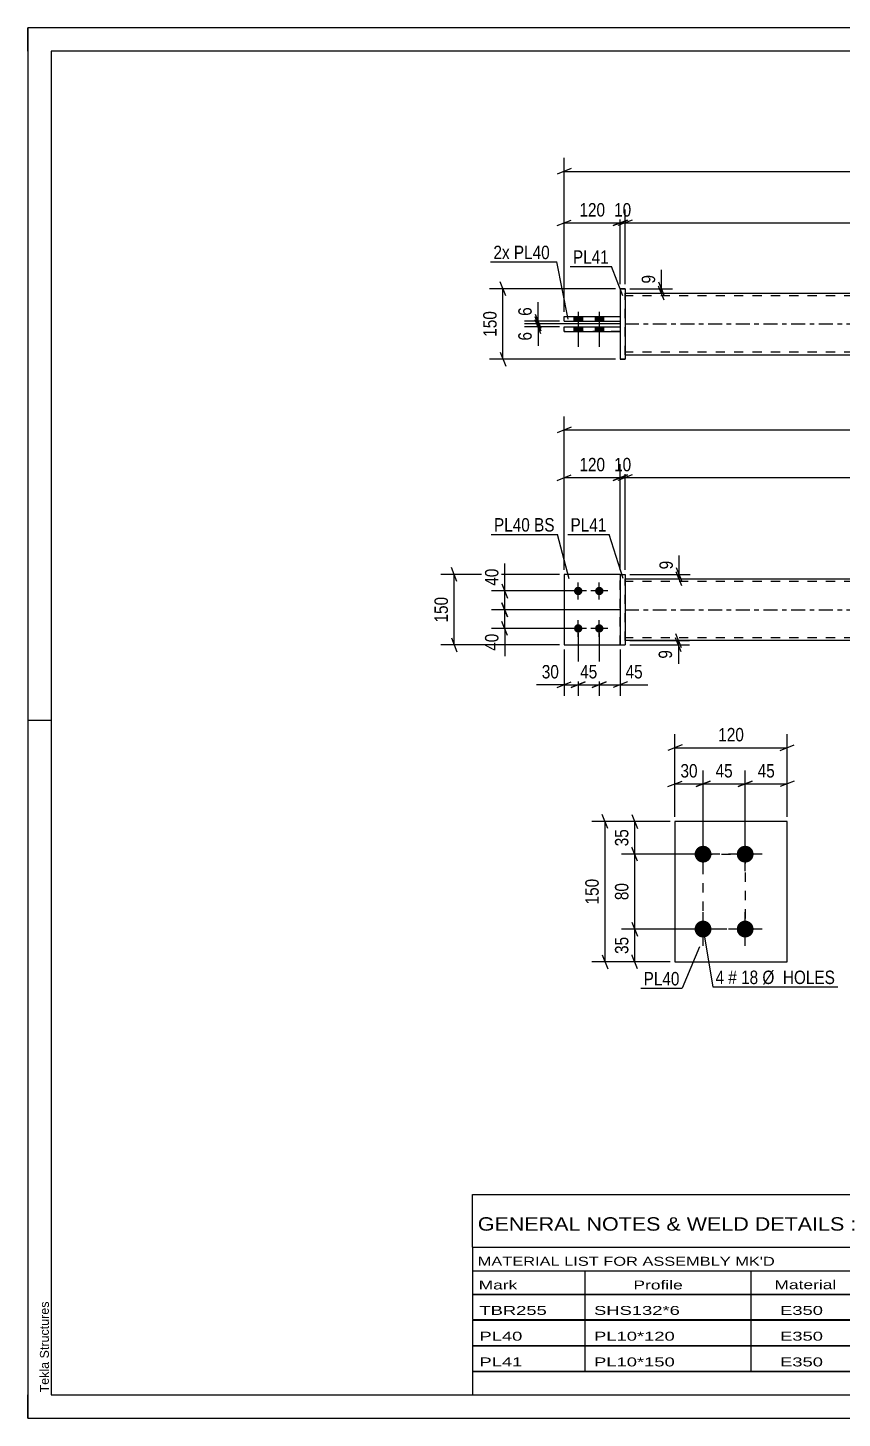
# Model space of a CAD drawing. Header units: millimetres. Extents: x 0 to 420, y 0 to 297.
# Drawn here: x 0 to 174, y 0 to 297 of the extents above; entities that cross this region are included whole.
import ezdxf

# ---------------------------------------------------------------- set-up
doc = ezdxf.new("R2010")
doc.units = ezdxf.units.MM
doc.linetypes.add('DXK_LINE_DOT2', pattern=[3.9198, 1.9599, -1.9599])
doc.linetypes.add('DXK_LINE_DOT3', pattern=[5.9187, 2.979, -0.9799, 0.9799, -0.9799])
doc.styles.add('Arial', font='ARIAL.TTF', dxfattribs={"height": 0.2})
doc.styles.add('Arial Narrow', font='ARIALN.TTF', dxfattribs={"height": 0.2})

# ---------------------------------------------------------------- blocks, each defined once
blk = doc.blocks.new('Unknown-582683658-1127')
at = {"color": 5, "linetype": 'Continuous'}
for p, q in [((420, 297), (0, 297)), ((0, 297), (0, 0)), ((0, 292), (0, 297)), ((415, 292), (5, 292)), ((5, 292), (5, 5)), ((5, 149), (0, 149)), ((0, 0), (0, 5)), ((5, 5), (415, 5)), ((0, 0), (420, 0))]:
    blk.add_line(p, q, dxfattribs=at)
at = {"color": 174, "linetype": 'Continuous', "style": 'Arial'}
blk.add_text('Tekla Structures', height=1.9102, rotation=90, dxfattribs=at).set_placement((4.5, 5.5))
blk = doc.blocks.new('Part-582683658-1412 - 1364')
at = {"linetype": 'Continuous'}
blk.add_hatch(color=2, dxfattribs=at).paths.add_polyline_path([(273.71, 166.1), (272.91, 167.5), (274.51, 167.5)])
at = {"color": 2, "linetype": 'Continuous'}
for p, q in [((127.61, 179.3), (215.61, 179.3)), ((215.71, 179.3), (303.71, 179.3)), ((273.71, 166.1), (272.91, 167.5)), ((272.91, 167.5), (274.51, 167.5)), ((274.51, 167.5), (273.71, 166.1)), ((215.61, 166.1), (127.61, 166.1)), ((303.71, 166.1), (215.71, 166.1))]:
    blk.add_line(p, q, dxfattribs=at)
at = {"color": 7, "linetype": 'DXK_LINE_DOT2'}
for p, q in [((127.61, 166.1), (127.61, 179.3)), ((215.61, 178.7), (127.61, 178.7)), ((303.71, 178.7), (215.71, 178.7)), ((303.71, 166.1), (303.71, 179.3)), ((215.61, 166.7), (127.61, 166.7)), ((303.71, 166.7), (215.71, 166.7))]:
    blk.add_line(p, q, dxfattribs=at)
at = {"color": 7, "linetype": 'DXK_LINE_DOT3'}
for p, q in [((127.61, 172.7), (215.61, 172.7)), ((215.71, 172.7), (303.71, 172.7))]:
    blk.add_line(p, q, dxfattribs=at)
at = {"color": 2, "linetype": 'Continuous'}
blk.add_circle((273.71, 167), 1, dxfattribs=at)
blk = doc.blocks.new('Bolt-582683658-1419 - 1364')
at = {"linetype": 'Continuous'}
for points in [[(117.61, 175.8, -1), (117.61, 177.6, -1)], [(122.11, 175.8, -1), (122.11, 177.6, -1)], [(117.61, 167.8, -1), (117.61, 169.6, -1)], [(122.11, 167.8, -1), (122.11, 169.6, -1)]]:
    blk.add_hatch(color=1, dxfattribs=at).paths.add_polyline_path(points)
at = {"color": 1, "linetype": 'Continuous'}
for p, q in [((117.61, 174.9), (117.61, 178.5)), ((122.11, 174.9), (122.11, 178.5)), ((119.41, 176.7), (115.81, 176.7)), ((123.91, 176.7), (120.31, 176.7)), ((117.61, 166.9), (117.61, 170.5)), ((122.11, 166.9), (122.11, 170.5)), ((119.41, 168.7), (115.81, 168.7)), ((123.91, 168.7), (120.31, 168.7))]:
    blk.add_line(p, q, dxfattribs=at)
blk = doc.blocks.new('Part-582683658-1435 - 1364')
at = {"color": 2, "linetype": 'Continuous'}
for p, q in [((126.61, 180.2), (127.61, 180.2)), ((126.61, 180.2), (126.61, 165.2)), ((127.61, 180.2), (127.61, 180.2)), ((127.61, 180.2), (127.61, 165.2)), ((126.61, 165.2), (127.61, 165.2))]:
    blk.add_line(p, q, dxfattribs=at)
at = {"color": 7, "linetype": 'DXK_LINE_DOT2'}
for p, q in [((126.61, 180.2), (127.61, 180.2)), ((126.61, 165.2), (127.61, 165.2))]:
    blk.add_line(p, q, dxfattribs=at)
blk = doc.blocks.new('Part-582683658-1440 - 1364')
at = {"color": 7, "linetype": 'DXK_LINE_DOT2'}
for p, q in [((126.61, 180.2), (114.61, 180.2)), ((114.61, 180.2), (114.61, 165.2)), ((126.61, 165.2), (126.61, 180.2)), ((114.61, 165.2), (126.61, 165.2))]:
    blk.add_line(p, q, dxfattribs=at)
blk = doc.blocks.new('Part-582683658-1445 - 1364')
at = {"color": 2, "linetype": 'Continuous'}
for p, q in [((126.61, 180.2), (114.61, 180.2)), ((114.61, 180.2), (114.61, 165.2)), ((114.61, 165.2), (126.61, 165.2))]:
    blk.add_line(p, q, dxfattribs=at)
at = {"color": 7, "linetype": 'DXK_LINE_DOT2'}
blk.add_line((126.61, 165.2), (126.61, 180.2), dxfattribs=at)
blk = doc.blocks.new('Part-582683658-1770 - 1760')
at = {"color": 2, "linetype": 'Continuous'}
for p, q in [((114.61, 234.34), (114.61, 235.34)), ((114.61, 235.34), (126.61, 235.34)), ((126.61, 235.34), (126.61, 234.34)), ((114.61, 234.34), (114.61, 234.34)), ((114.61, 234.34), (126.61, 234.34))]:
    blk.add_line(p, q, dxfattribs=at)
at = {"color": 7, "linetype": 'DXK_LINE_DOT2'}
for p, q in [((114.61, 235.34), (126.61, 235.34)), ((114.61, 235.34), (114.61, 235.34)), ((126.61, 235.34), (126.61, 235.34)), ((114.61, 234.34), (126.61, 234.34))]:
    blk.add_line(p, q, dxfattribs=at)
blk = doc.blocks.new('Bolt-582683658-1763 - 1760')
at = {"linetype": 'Continuous'}
for points in [[(116.71, 234.34), (118.51, 234.34), (118.51, 235.34), (116.71, 235.34)], [(116.71, 234.34), (118.51, 234.34), (118.51, 235.34), (116.71, 235.34)], [(121.21, 234.34), (123.01, 234.34), (123.01, 235.34), (121.21, 235.34)], [(121.21, 234.34), (123.01, 234.34), (123.01, 235.34), (121.21, 235.34)], [(116.71, 232.14), (118.51, 232.14), (118.51, 233.14), (116.71, 233.14)], [(116.71, 232.14), (118.51, 232.14), (118.51, 233.14), (116.71, 233.14)], [(121.21, 232.14), (123.01, 232.14), (123.01, 233.14), (121.21, 233.14)], [(121.21, 232.14), (123.01, 232.14), (123.01, 233.14), (121.21, 233.14)]]:
    blk.add_hatch(color=1, dxfattribs=at).paths.add_polyline_path(points)
at = {"color": 1, "linetype": 'Continuous'}
for p, q in [((116.71, 235.34), (116.71, 234.34)), ((116.71, 235.34), (116.71, 234.34)), ((117.61, 236.34), (117.61, 228.84)), ((117.61, 236.34), (117.61, 228.84)), ((118.51, 235.34), (118.51, 234.34)), ((118.51, 235.34), (118.51, 234.34)), ((121.21, 235.34), (121.21, 234.34)), ((121.21, 235.34), (121.21, 234.34)), ((122.11, 236.34), (122.11, 228.84)), ((122.11, 236.34), (122.11, 228.84)), ((123.01, 235.34), (123.01, 234.34)), ((123.01, 235.34), (123.01, 234.34)), ((116.71, 233.14), (116.71, 232.14)), ((116.71, 233.14), (116.71, 232.14)), ((118.51, 233.14), (118.51, 232.14)), ((118.51, 233.14), (118.51, 232.14)), ((121.21, 233.14), (121.21, 232.14)), ((121.21, 233.14), (121.21, 232.14)), ((123.01, 233.14), (123.01, 232.14)), ((123.01, 233.14), (123.01, 232.14))]:
    blk.add_line(p, q, dxfattribs=at)
blk = doc.blocks.new('Part-582683658-1765 - 1760')
at = {"color": 2, "linetype": 'Continuous'}
for p, q in [((126.61, 241.24), (126.61, 226.24)), ((126.61, 241.24), (127.61, 241.24)), ((127.61, 241.24), (127.61, 241.24)), ((127.61, 241.24), (127.61, 226.24)), ((126.61, 226.24), (126.61, 226.24)), ((127.61, 226.24), (126.61, 226.24))]:
    blk.add_line(p, q, dxfattribs=at)
at = {"color": 7, "linetype": 'DXK_LINE_DOT2'}
for p, q in [((127.61, 241.24), (126.61, 241.24)), ((127.61, 241.24), (127.61, 241.24)), ((126.61, 226.24), (127.61, 226.24))]:
    blk.add_line(p, q, dxfattribs=at)
blk = doc.blocks.new('Part-582683658-1775 - 1760')
at = {"color": 2, "linetype": 'Continuous'}
for p, q in [((114.61, 232.14), (114.61, 233.14)), ((114.61, 233.14), (126.61, 233.14)), ((114.61, 232.14), (114.61, 232.14)), ((114.61, 232.14), (126.61, 232.14)), ((126.61, 233.14), (126.61, 232.14))]:
    blk.add_line(p, q, dxfattribs=at)
at = {"color": 7, "linetype": 'DXK_LINE_DOT2'}
for p, q in [((114.61, 233.14), (126.61, 233.14)), ((126.61, 232.14), (114.61, 232.14))]:
    blk.add_line(p, q, dxfattribs=at)
blk = doc.blocks.new('Part-582683658-1805 - 1760')
at = {"linetype": 'Continuous'}
blk.add_hatch(color=2, dxfattribs=at).paths.add_polyline_path([(273.71, 233.74), (272.91, 235.14), (274.51, 235.14)])
at = {"color": 2, "linetype": 'Continuous'}
for p, q in [((127.61, 240.34), (215.61, 240.34)), ((215.71, 240.34), (303.71, 240.34)), ((273.71, 233.74), (272.91, 235.14)), ((272.91, 235.14), (274.51, 235.14)), ((274.51, 235.14), (273.71, 233.74)), ((127.61, 227.14), (215.61, 227.14)), ((215.71, 227.14), (303.71, 227.14))]:
    blk.add_line(p, q, dxfattribs=at)
at = {"color": 7, "linetype": 'DXK_LINE_DOT2'}
for p, q in [((127.61, 227.14), (127.61, 240.34)), ((215.61, 239.74), (127.61, 239.74)), ((303.71, 239.74), (215.71, 239.74)), ((303.71, 240.34), (303.71, 227.14)), ((215.61, 227.74), (127.61, 227.74)), ((303.71, 227.74), (215.71, 227.74))]:
    blk.add_line(p, q, dxfattribs=at)
at = {"color": 7, "linetype": 'DXK_LINE_DOT3'}
for p, q in [((127.61, 233.74), (215.61, 233.74)), ((215.71, 233.74), (303.71, 233.74))]:
    blk.add_line(p, q, dxfattribs=at)
at = {"color": 2, "linetype": 'Continuous'}
blk.add_circle((273.71, 234.64), 1, dxfattribs=at)
blk = doc.blocks.new('Bolt-582683658-2111 - 2043')
at = {"linetype": 'Continuous'}
for points in [[(144.29, 118.68, -1), (144.29, 122.28, -1)], [(153.29, 118.68, -1), (153.29, 122.28, -1)], [(144.29, 102.68, -1), (144.29, 106.28, -1)], [(153.29, 102.68, -1), (153.29, 106.28, -1)]]:
    blk.add_hatch(color=1, dxfattribs=at).paths.add_polyline_path(points)
at = {"color": 1, "linetype": 'Continuous'}
for p, q in [((144.29, 116.88), (144.29, 124.08)), ((153.29, 116.88), (153.29, 124.08)), ((147.89, 120.48), (140.69, 120.48)), ((156.89, 120.48), (149.69, 120.48)), ((144.29, 100.88), (144.29, 108.08)), ((153.29, 100.88), (153.29, 108.08)), ((147.89, 104.48), (140.69, 104.48)), ((156.89, 104.48), (149.69, 104.48))]:
    blk.add_line(p, q, dxfattribs=at)
blk = doc.blocks.new('Part-582683658-2050 - 2043')
at = {"color": 2, "linetype": 'Continuous'}
for p, q in [((162.29, 127.48), (138.29, 127.48)), ((138.29, 127.48), (138.29, 97.48)), ((162.29, 97.48), (162.29, 127.48)), ((138.29, 97.48), (162.29, 97.48))]:
    blk.add_line(p, q, dxfattribs=at)
blk = doc.blocks.new('Rectangle-582683658-2231 - 2043')
at = {"color": 1, "linetype": 'DXK_LINE_DOT2'}
blk.add_lwpolyline([(144.29, 120.48), (153.29, 120.48), (153.29, 104.48), (144.29, 104.48), (144.29, 120.48)], close=True, dxfattribs=at)
blk = doc.blocks.new('StraightDimension-582683658-1588 - 1364')
at = {"color": 7, "linetype": 'Continuous'}
for p, q in [((138.57, 181.7), (139.77, 178.7)), ((128.61, 180.2), (141.57, 180.2)), ((128.61, 179.3), (141.57, 179.3)), ((139.77, 177.8), (138.57, 180.8)), ((139.17, 179.3), (139.17, 180.2))]:
    blk.add_line(p, q, dxfattribs=at)
at = {"color": 0}
blk.add_wipeout([(138.42, 183.75), (134.22, 183.75), (134.22, 180.72), (138.42, 180.72)], dxfattribs=at)
at = {"color": 7, "linetype": 'Continuous'}
blk.add_line((139.17, 180.2), (139.17, 184.28), dxfattribs=at)
blk.add_line((139.17, 180.2), (139.17, 184.28), dxfattribs=at)
at = {"color": 3, "style": 'Arial Narrow'}
blk.add_text('9', height=2.86, rotation=90.0002, dxfattribs=at).set_placement((137.82, 181.32))
blk = doc.blocks.new('StraightDimension-582683658-1574 - 1364')
at = {"color": 7, "linetype": 'Continuous'}
for p, q in [((126.61, 172.7), (99.06, 172.7)), ((101.31, 174.2), (102.51, 171.2)), ((101.91, 168.7), (101.91, 172.7)), ((102.51, 167.2), (101.31, 170.2)), ((116.61, 168.7), (99.06, 168.7))]:
    blk.add_line(p, q, dxfattribs=at)
at = {"color": 0}
blk.add_wipeout([(101.16, 168.17), (96.96, 168.17), (96.96, 163.32), (101.16, 163.32)], dxfattribs=at)
at = {"color": 7, "linetype": 'Continuous'}
blk.add_line((101.91, 168.7), (101.91, 162.79), dxfattribs=at)
blk.add_line((101.91, 168.7), (101.91, 162.79), dxfattribs=at)
at = {"color": 3, "style": 'Arial Narrow'}
blk.add_text('40', height=2.863, rotation=90.0002, dxfattribs=at).set_placement((100.56, 163.92))
blk = doc.blocks.new('StraightDimension-582683658-1687 - 1364')
at = {"color": 7, "linetype": 'Continuous'}
for p, q in [((127.61, 181.2), (127.61, 203.77)), ((303.71, 181.2), (303.71, 203.77)), ((129.11, 201.52), (126.11, 200.32)), ((127.61, 200.92), (303.71, 200.92)), ((302.21, 200.32), (305.21, 201.52))]:
    blk.add_line(p, q, dxfattribs=at)
at = {"color": 0}
blk.add_wipeout([(219.92, 201.67), (219.92, 205.87), (211.4, 205.87), (211.4, 201.67)], dxfattribs=at)
at = {"color": 3, "style": 'Arial Narrow'}
blk.add_text('2417', height=2.863, dxfattribs=at).set_placement((212, 202.27))
blk = doc.blocks.new('StraightDimension-582683658-1623 - 1364')
at = {"color": 7, "linetype": 'Continuous'}
for p, q in [((117.61, 167.7), (117.61, 154.27)), ((114.61, 164.2), (114.61, 154.27)), ((113.11, 156.07), (116.11, 157.27)), ((114.61, 156.67), (117.61, 156.67)), ((119.11, 157.27), (116.11, 156.07))]:
    blk.add_line(p, q, dxfattribs=at)
at = {"color": 0}
blk.add_wipeout([(114.08, 157.42), (114.08, 161.62), (109.23, 161.62), (109.23, 157.42)], dxfattribs=at)
at = {"color": 7, "linetype": 'Continuous'}
blk.add_line((114.61, 156.67), (108.7, 156.67), dxfattribs=at)
blk.add_line((114.61, 156.67), (108.7, 156.67), dxfattribs=at)
at = {"color": 3, "style": 'Arial Narrow'}
blk.add_text('30', height=2.863, dxfattribs=at).set_placement((109.83, 158.02))
blk = doc.blocks.new('StraightDimension-582683658-1606 - 1364')
at = {"color": 7, "linetype": 'Continuous'}
for p, q in [((122.11, 167.7), (122.11, 154.27)), ((126.61, 164.2), (126.61, 154.27)), ((120.61, 156.07), (123.61, 157.27)), ((122.11, 156.67), (126.61, 156.67)), ((128.11, 157.27), (125.11, 156.07))]:
    blk.add_line(p, q, dxfattribs=at)
at = {"color": 0}
blk.add_wipeout([(131.99, 157.42), (131.99, 161.62), (127.13, 161.62), (127.13, 157.42)], dxfattribs=at)
at = {"color": 7, "linetype": 'Continuous'}
blk.add_line((126.61, 156.67), (132.52, 156.67), dxfattribs=at)
blk.add_line((126.61, 156.67), (132.52, 156.67), dxfattribs=at)
at = {"color": 3, "style": 'Arial Narrow'}
blk.add_text('45', height=2.863, dxfattribs=at).set_placement((127.73, 158.02))
blk = doc.blocks.new('StraightDimension-582683658-1498 - 1364')
at = {"color": 7, "linetype": 'Continuous'}
for p, q in [((91.71, 178.7), (90.51, 181.7)), ((113.61, 180.2), (88.26, 180.2)), ((91.11, 165.2), (91.11, 180.2)), ((90.51, 166.7), (91.71, 163.7)), ((113.61, 165.2), (88.26, 165.2))]:
    blk.add_line(p, q, dxfattribs=at)
at = {"color": 0}
blk.add_wipeout([(90.36, 176.04), (86.16, 176.04), (86.16, 169.36), (90.36, 169.36)], dxfattribs=at)
at = {"color": 3, "style": 'Arial Narrow'}
blk.add_text('150', height=2.863, rotation=90.0002, dxfattribs=at).set_placement((89.76, 169.96))
blk = doc.blocks.new('StraightDimension-582683658-1616 - 1364')
at = {"color": 7, "linetype": 'Continuous'}
for p, q in [((117.61, 167.7), (117.61, 154.27)), ((122.11, 167.7), (122.11, 154.27)), ((116.11, 156.07), (119.11, 157.27)), ((117.61, 156.67), (122.11, 156.67)), ((123.61, 157.27), (120.61, 156.07))]:
    blk.add_line(p, q, dxfattribs=at)
at = {"color": 0}
blk.add_wipeout([(122.29, 157.42), (122.29, 161.62), (117.43, 161.62), (117.43, 157.42)], dxfattribs=at)
at = {"color": 3, "style": 'Arial Narrow'}
blk.add_text('45', height=2.863, dxfattribs=at).set_placement((118.03, 158.02))
blk = doc.blocks.new('StraightDimension-582683658-1561 - 1364')
at = {"color": 7, "linetype": 'Continuous'}
for p, q in [((116.61, 176.7), (99.06, 176.7)), ((101.31, 178.2), (102.51, 175.2)), ((101.91, 172.7), (101.91, 176.7)), ((126.61, 172.7), (99.06, 172.7)), ((102.51, 171.2), (101.31, 174.2))]:
    blk.add_line(p, q, dxfattribs=at)
at = {"color": 0}
blk.add_wipeout([(101.16, 182.08), (96.96, 182.08), (96.96, 177.22), (101.16, 177.22)], dxfattribs=at)
at = {"color": 7, "linetype": 'Continuous'}
blk.add_line((101.91, 176.7), (101.91, 182.6), dxfattribs=at)
blk.add_line((101.91, 176.7), (101.91, 182.6), dxfattribs=at)
at = {"color": 3, "style": 'Arial Narrow'}
blk.add_text('40', height=2.863, rotation=90.0002, dxfattribs=at).set_placement((100.56, 177.82))
blk = doc.blocks.new('StraightDimension-582683658-1597 - 1364')
at = {"color": 7, "linetype": 'Continuous'}
for p, q in [((138.41, 167.6), (139.61, 164.6)), ((139.61, 163.7), (138.41, 166.7)), ((128.61, 166.1), (141.41, 166.1)), ((128.61, 165.2), (141.41, 165.2)), ((139.01, 165.2), (139.01, 166.1))]:
    blk.add_line(p, q, dxfattribs=at)
at = {"color": 0}
blk.add_wipeout([(138.26, 164.67), (134.06, 164.67), (134.06, 161.65), (138.26, 161.65)], dxfattribs=at)
at = {"color": 7, "linetype": 'Continuous'}
blk.add_line((139.01, 165.2), (139.01, 161.12), dxfattribs=at)
blk.add_line((139.01, 165.2), (139.01, 161.12), dxfattribs=at)
at = {"color": 3, "style": 'Arial Narrow'}
blk.add_text('9', height=2.86, rotation=90.0002, dxfattribs=at).set_placement((137.66, 162.25))
blk = doc.blocks.new('StraightDimension-582683658-1634 - 1364')
at = {"color": 7, "linetype": 'Continuous'}
for p, q in [((114.61, 181.2), (114.61, 213.94)), ((316.71, 181.2), (316.71, 213.94)), ((116.11, 211.69), (113.11, 210.49)), ((114.61, 211.09), (316.71, 211.09)), ((315.21, 210.49), (318.21, 211.69))]:
    blk.add_line(p, q, dxfattribs=at)
at = {"color": 0}
blk.add_wipeout([(219.92, 211.84), (219.92, 216.04), (211.4, 216.04), (211.4, 211.84)], dxfattribs=at)
at = {"color": 3, "style": 'Arial Narrow'}
blk.add_text('2677', height=2.863, dxfattribs=at).set_placement((212, 212.44))
blk = doc.blocks.new('StraightDimension-582683658-1696 - 1364')
at = {"color": 7, "linetype": 'Continuous'}
for p, q in [((126.61, 181.2), (126.61, 203.77)), ((127.61, 181.2), (127.61, 203.77)), ((125.11, 200.32), (128.11, 201.52)), ((129.11, 201.52), (126.11, 200.32)), ((126.61, 200.92), (127.61, 200.92))]:
    blk.add_line(p, q, dxfattribs=at)
at = {"color": 0}
blk.add_wipeout([(129.54, 201.67), (129.54, 205.87), (124.68, 205.87), (124.68, 201.67)], dxfattribs=at)
at = {"color": 3, "style": 'Arial Narrow'}
blk.add_text('10', height=2.863, dxfattribs=at).set_placement((125.28, 202.27))
blk = doc.blocks.new('StraightDimension-582683658-1710 - 1364')
at = {"color": 7, "linetype": 'Continuous'}
for p, q in [((114.61, 181.2), (114.61, 203.77)), ((126.61, 181.2), (126.61, 203.77)), ((113.11, 200.32), (116.11, 201.52)), ((114.61, 200.92), (126.61, 200.92)), ((128.11, 201.52), (125.11, 200.32))]:
    blk.add_line(p, q, dxfattribs=at)
at = {"color": 0}
blk.add_wipeout([(123.95, 201.67), (123.95, 205.87), (117.27, 205.87), (117.27, 201.67)], dxfattribs=at)
at = {"color": 3, "style": 'Arial Narrow'}
blk.add_text('120', height=2.863, dxfattribs=at).set_placement((117.87, 202.27))
blk = doc.blocks.new('StraightDimension-582683658-1892 - 1760')
at = {"color": 7, "linetype": 'Continuous'}
for p, q in [((108.42, 235.85), (109.62, 232.85)), ((109.62, 232.24), (108.42, 235.24)), ((113.61, 234.35), (106.17, 234.35)), ((126.61, 233.74), (106.17, 233.74)), ((109.02, 233.74), (109.02, 234.35))]:
    blk.add_line(p, q, dxfattribs=at)
at = {"color": 0}
blk.add_wipeout([(108.27, 237.9), (104.07, 237.9), (104.07, 234.87), (108.27, 234.87)], dxfattribs=at)
at = {"color": 7, "linetype": 'Continuous'}
blk.add_line((109.02, 234.35), (109.02, 238.42), dxfattribs=at)
blk.add_line((109.02, 234.35), (109.02, 238.42), dxfattribs=at)
at = {"color": 3, "style": 'Arial Narrow'}
blk.add_text('6', height=2.86, rotation=90.0002, dxfattribs=at).set_placement((107.67, 235.47))
blk = doc.blocks.new('StraightDimension-582683658-1829 - 1760')
at = {"color": 7, "linetype": 'Continuous'}
for p, q in [((113.11, 254.74), (116.11, 255.94)), ((114.61, 236.35), (114.61, 258.19)), ((128.11, 255.94), (125.11, 254.74)), ((126.61, 242.24), (126.61, 258.19)), ((114.61, 255.34), (126.61, 255.34))]:
    blk.add_line(p, q, dxfattribs=at)
at = {"color": 0}
blk.add_wipeout([(123.95, 256.09), (123.95, 260.29), (117.27, 260.29), (117.27, 256.09)], dxfattribs=at)
at = {"color": 3, "style": 'Arial Narrow'}
blk.add_text('120', height=2.863, dxfattribs=at).set_placement((117.87, 256.69))
blk = doc.blocks.new('StraightDimension-582683658-1808 - 1760')
at = {"color": 7, "linetype": 'Continuous'}
for p, q in [((114.61, 236.35), (114.61, 269.19)), ((316.71, 236.35), (316.71, 269.19)), ((116.11, 266.94), (113.11, 265.74)), ((114.61, 266.34), (316.71, 266.34)), ((315.21, 265.74), (318.21, 266.94))]:
    blk.add_line(p, q, dxfattribs=at)
at = {"color": 0}
blk.add_wipeout([(219.92, 267.09), (219.92, 271.29), (211.4, 271.29), (211.4, 267.09)], dxfattribs=at)
at = {"color": 3, "style": 'Arial Narrow'}
blk.add_text('2677', height=2.863, dxfattribs=at).set_placement((212, 267.69))
blk = doc.blocks.new('StraightDimension-582683658-1819 - 1760')
at = {"color": 7, "linetype": 'Continuous'}
for p, q in [((125.11, 254.74), (128.11, 255.94)), ((129.11, 255.94), (126.11, 254.74)), ((126.61, 242.24), (126.61, 258.19)), ((127.61, 242.24), (127.61, 258.19)), ((126.61, 255.34), (127.61, 255.34))]:
    blk.add_line(p, q, dxfattribs=at)
at = {"color": 0}
blk.add_wipeout([(129.54, 256.09), (129.54, 260.29), (124.68, 260.29), (124.68, 256.09)], dxfattribs=at)
at = {"color": 3, "style": 'Arial Narrow'}
blk.add_text('10', height=2.863, dxfattribs=at).set_placement((125.28, 256.69))
blk = doc.blocks.new('StraightDimension-582683658-1839 - 1760')
at = {"color": 7, "linetype": 'Continuous'}
for p, q in [((129.11, 255.94), (126.11, 254.74)), ((127.61, 242.24), (127.61, 258.19)), ((302.21, 254.74), (305.21, 255.94)), ((303.71, 242.24), (303.71, 258.19)), ((127.61, 255.34), (303.71, 255.34))]:
    blk.add_line(p, q, dxfattribs=at)
at = {"color": 0}
blk.add_wipeout([(219.92, 256.09), (219.92, 260.29), (211.4, 260.29), (211.4, 256.09)], dxfattribs=at)
at = {"color": 3, "style": 'Arial Narrow'}
blk.add_text('2417', height=2.863, dxfattribs=at).set_placement((212, 256.69))
blk = doc.blocks.new('StraightDimension-582683658-1870 - 1760')
at = {"color": 7, "linetype": 'Continuous'}
for p, q in [((125.61, 241.24), (98.67, 241.24)), ((102.12, 239.74), (100.92, 242.74)), ((101.52, 226.24), (101.52, 241.24)), ((125.61, 226.24), (98.67, 226.24)), ((100.92, 227.74), (102.12, 224.74))]:
    blk.add_line(p, q, dxfattribs=at)
at = {"color": 0}
blk.add_wipeout([(100.77, 237.09), (96.57, 237.09), (96.57, 230.4), (100.77, 230.4)], dxfattribs=at)
at = {"color": 3, "style": 'Arial Narrow'}
blk.add_text('150', height=2.863, rotation=90.0002, dxfattribs=at).set_placement((100.17, 231))
blk = doc.blocks.new('StraightDimension-582683658-1881 - 1760')
at = {"color": 7, "linetype": 'Continuous'}
for p, q in [((128.61, 241.24), (137.79, 241.24)), ((134.79, 242.74), (135.99, 239.74)), ((135.99, 238.84), (134.79, 241.84)), ((135.39, 240.34), (135.39, 241.24)), ((128.61, 240.34), (137.79, 240.34))]:
    blk.add_line(p, q, dxfattribs=at)
at = {"color": 0}
blk.add_wipeout([(134.64, 244.8), (130.44, 244.8), (130.44, 241.77), (134.64, 241.77)], dxfattribs=at)
at = {"color": 7, "linetype": 'Continuous'}
blk.add_line((135.39, 241.24), (135.39, 245.32), dxfattribs=at)
blk.add_line((135.39, 241.24), (135.39, 245.32), dxfattribs=at)
at = {"color": 3, "style": 'Arial Narrow'}
blk.add_text('9', height=2.86, rotation=90.0002, dxfattribs=at).set_placement((134.04, 242.37))
blk = doc.blocks.new('StraightDimension-582683658-1908 - 1760')
at = {"color": 7, "linetype": 'Continuous'}
for p, q in [((108.42, 235.24), (109.62, 232.24)), ((109.62, 231.65), (108.42, 234.65)), ((126.61, 233.74), (106.17, 233.74)), ((113.61, 233.15), (106.17, 233.15)), ((109.02, 233.15), (109.02, 233.74))]:
    blk.add_line(p, q, dxfattribs=at)
at = {"color": 0}
blk.add_wipeout([(108.27, 232.62), (104.07, 232.62), (104.07, 229.59), (108.27, 229.59)], dxfattribs=at)
at = {"color": 7, "linetype": 'Continuous'}
blk.add_line((109.02, 233.15), (109.02, 229.07), dxfattribs=at)
blk.add_line((109.02, 233.15), (109.02, 229.07), dxfattribs=at)
at = {"color": 3, "style": 'Arial Narrow'}
blk.add_text('6', height=2.86, rotation=90.0002, dxfattribs=at).set_placement((107.67, 230.19))
blk = doc.blocks.new('StraightDimension-582683658-2178 - 2043')
at = {"color": 7, "linetype": 'Continuous'}
for p, q in [((153.29, 121.48), (153.29, 138.36)), ((162.29, 128.48), (162.29, 138.36)), ((151.79, 134.91), (154.79, 136.11)), ((153.29, 135.51), (162.29, 135.51)), ((163.79, 136.11), (160.79, 134.91))]:
    blk.add_line(p, q, dxfattribs=at)
at = {"color": 0}
blk.add_wipeout([(160.21, 136.26), (160.21, 140.46), (155.36, 140.46), (155.36, 136.26)], dxfattribs=at)
at = {"color": 3, "style": 'Arial Narrow'}
blk.add_text('45', height=2.863, dxfattribs=at).set_placement((155.96, 136.86))
blk = doc.blocks.new('StraightDimension-582683658-2131 - 2043')
at = {"color": 7, "linetype": 'Continuous'}
for p, q in [((130.28, 118.98), (129.08, 121.98)), ((143.29, 120.48), (126.83, 120.48)), ((129.68, 104.48), (129.68, 120.48)), ((143.29, 104.48), (126.83, 104.48)), ((129.08, 105.98), (130.28, 102.98))]:
    blk.add_line(p, q, dxfattribs=at)
at = {"color": 0}
blk.add_wipeout([(128.93, 114.91), (124.73, 114.91), (124.73, 110.06), (128.93, 110.06)], dxfattribs=at)
at = {"color": 3, "style": 'Arial Narrow'}
blk.add_text('80', height=2.863, rotation=90.0002, dxfattribs=at).set_placement((128.33, 110.66))
blk = doc.blocks.new('StraightDimension-582683658-2115 - 2043')
at = {"color": 7, "linetype": 'Continuous'}
for p, q in [((129.08, 128.98), (130.28, 125.98)), ((137.29, 127.48), (126.83, 127.48)), ((129.68, 120.48), (129.68, 127.48)), ((130.28, 118.98), (129.08, 121.98)), ((143.29, 120.48), (126.83, 120.48))]:
    blk.add_line(p, q, dxfattribs=at)
at = {"color": 0}
blk.add_wipeout([(128.93, 126.41), (124.73, 126.41), (124.73, 121.56), (128.93, 121.56)], dxfattribs=at)
at = {"color": 3, "style": 'Arial Narrow'}
blk.add_text('35', height=2.863, rotation=90.0002, dxfattribs=at).set_placement((128.33, 122.16))
blk = doc.blocks.new('StraightDimension-582683658-2144 - 2043')
at = {"color": 7, "linetype": 'Continuous'}
for p, q in [((143.29, 104.48), (126.83, 104.48)), ((129.08, 105.98), (130.28, 102.98)), ((129.68, 97.48), (129.68, 104.48)), ((130.28, 95.98), (129.08, 98.98)), ((137.29, 97.48), (126.83, 97.48))]:
    blk.add_line(p, q, dxfattribs=at)
at = {"color": 0}
blk.add_wipeout([(128.93, 103.41), (124.73, 103.41), (124.73, 98.56), (128.93, 98.56)], dxfattribs=at)
at = {"color": 3, "style": 'Arial Narrow'}
blk.add_text('35', height=2.863, rotation=90.0002, dxfattribs=at).set_placement((128.33, 99.16))
blk = doc.blocks.new('StraightDimension-582683658-2161 - 2043')
at = {"color": 7, "linetype": 'Continuous'}
for p, q in [((123.94, 125.98), (122.74, 128.98)), ((137.29, 127.48), (120.49, 127.48)), ((123.34, 97.48), (123.34, 127.48)), ((122.74, 98.98), (123.94, 95.98)), ((137.29, 97.48), (120.49, 97.48))]:
    blk.add_line(p, q, dxfattribs=at)
at = {"color": 0}
blk.add_wipeout([(122.59, 115.83), (118.39, 115.83), (118.39, 109.14), (122.59, 109.14)], dxfattribs=at)
at = {"color": 3, "style": 'Arial Narrow'}
blk.add_text('150', height=2.863, rotation=90.0002, dxfattribs=at).set_placement((121.99, 109.74))
blk = doc.blocks.new('StraightDimension-582683658-2191 - 2043')
at = {"color": 7, "linetype": 'Continuous'}
for p, q in [((144.29, 121.48), (144.29, 138.36)), ((153.29, 121.48), (153.29, 138.36)), ((142.79, 134.91), (145.79, 136.11)), ((144.29, 135.51), (153.29, 135.51)), ((154.79, 136.11), (151.79, 134.91))]:
    blk.add_line(p, q, dxfattribs=at)
at = {"color": 0}
blk.add_wipeout([(151.21, 136.26), (151.21, 140.46), (146.36, 140.46), (146.36, 136.26)], dxfattribs=at)
at = {"color": 3, "style": 'Arial Narrow'}
blk.add_text('45', height=2.863, dxfattribs=at).set_placement((146.96, 136.86))
blk = doc.blocks.new('StraightDimension-582683658-2201 - 2043')
at = {"color": 7, "linetype": 'Continuous'}
for p, q in [((138.29, 128.48), (138.29, 138.36)), ((144.29, 121.48), (144.29, 138.36)), ((136.79, 134.91), (139.79, 136.11)), ((138.29, 135.51), (144.29, 135.51)), ((145.79, 136.11), (142.79, 134.91))]:
    blk.add_line(p, q, dxfattribs=at)
at = {"color": 0}
blk.add_wipeout([(143.71, 136.26), (143.71, 140.46), (138.86, 140.46), (138.86, 136.26)], dxfattribs=at)
at = {"color": 3, "style": 'Arial Narrow'}
blk.add_text('30', height=2.863, dxfattribs=at).set_placement((139.46, 136.86))
blk = doc.blocks.new('StraightDimension-582683658-2215 - 2043')
at = {"color": 7, "linetype": 'Continuous'}
for p, q in [((138.29, 128.48), (138.29, 146.08)), ((162.29, 128.48), (162.29, 146.08)), ((139.79, 143.83), (136.79, 142.63)), ((138.29, 143.23), (162.29, 143.23)), ((160.79, 142.63), (163.79, 143.83))]:
    blk.add_line(p, q, dxfattribs=at)
at = {"color": 0}
blk.add_wipeout([(153.63, 143.98), (153.63, 148.18), (146.94, 148.18), (146.94, 143.98)], dxfattribs=at)
at = {"color": 3, "style": 'Arial Narrow'}
blk.add_text('120', height=2.863, dxfattribs=at).set_placement((147.54, 144.58))
blk = doc.blocks.new('Unknown-582683658-3582')
at = {"color": 7, "linetype": 'Continuous'}
for p, q in [((95, 47.75), (255, 47.75)), ((95, 36.5), (95, 47.75)), ((255, 47.75), (255, 36.5)), ((95, 36.5), (255, 36.5)), ((95, 36.5), (95, 31.5)), ((255, 36.5), (255, 31.5)), ((95, 31.5), (255, 31.5)), ((95, 31.5), (95, 26.5)), ((119, 31.5), (119, 26.5)), ((154.5, 31.5), (154.5, 26.5)), ((180.5, 31.5), (180.5, 26.5)), ((193.5, 31.5), (193.5, 26.5)), ((211, 31.5), (211, 26.5)), ((233, 31.5), (233, 26.5)), ((255, 31.5), (255, 26.5)), ((95, 26.5), (255, 26.5)), ((95, 26.45), (95, 21.05)), ((95, 26.45), (255, 26.45)), ((119, 26.5), (119, 21)), ((154.5, 26.5), (154.5, 21)), ((180.5, 26.5), (180.5, 21)), ((193.5, 26.5), (193.5, 21)), ((211, 26.5), (211, 21)), ((233, 26.5), (233, 21)), ((255, 26.45), (255, 21.05)), ((95, 21.05), (255, 21.05)), ((95, 20.95), (95, 15.55)), ((95, 20.95), (255, 20.95)), ((119, 21), (119, 15.5)), ((154.5, 21), (154.5, 15.5)), ((180.5, 21), (180.5, 15.5)), ((193.5, 21), (193.5, 15.5)), ((211, 21), (211, 15.5)), ((233, 21), (233, 15.5)), ((255, 20.95), (255, 15.55)), ((95, 15.55), (255, 15.55)), ((95, 15.45), (95, 10.05)), ((95, 15.45), (255, 15.45)), ((119, 15.5), (119, 10)), ((154.5, 15.5), (154.5, 10)), ((180.5, 15.5), (180.5, 10)), ((193.5, 15.5), (193.5, 10)), ((211, 15.5), (211, 10)), ((233, 15.5), (233, 10)), ((255, 15.45), (255, 10.05)), ((95, 10.05), (255, 10.05)), ((95, 10), (255, 10)), ((95, 10), (95, 5)), ((211, 10), (211, 5)), ((233, 10), (233, 5)), ((255, 10), (255, 5)), ((95, 5), (255, 5))]:
    blk.add_line(p, q, dxfattribs=at)
at = {"color": 7, "style": 'Arial Narrow'}
for s, height, width, p in [('GENERAL NOTES & WELD DETAILS :', 2.8633, 1.4, (96.15, 40.06)), ('REFER TYP DRAWING TYP-01', 1.9089, 1.6, (179.7, 40.16)), ("MATERIAL LIST FOR ASSEMBLY MK'D", 1.9089, 1.6, (96.15, 32.56)), ('TBR255', 1.909, 1.794707, (187.59, 32.47)), ('7', 1.91, 1.794707, (217.08, 32.56)), ('No. Required', 1.9089, 1.6, (226.41, 32.56)), ('Mark', 1.909, 1.7, (96.34, 27.5)), ('Profile', 1.909, 1.7, (129.41, 27.5)), ('Material', 1.909, 1.7, (159.54, 27.56)), ('No.', 1.909, 1.7, (184.5, 27.56)), ('Length', 1.909, 1.7, (195, 27.56)), ('Area', 1.909, 1.7, (217.5, 27.56)), ('Weight', 1.909, 1.7, (237, 27.56))]:
    blk.add_text(s, height=height, dxfattribs=dict(at, width=width)).set_placement(p)
at = {"color": 7, "linetype": 'Continuous', "style": 'Arial Narrow'}
for s, height, width, p in [('TBR255', 1.909, 1.794707, (96.5, 22.06)), ('SHS132*6', 1.909, 1.794707, (121, 22.06)), ('E350', 1.909, 1.794707, (160.74, 22.06)), ('1', 1.91, 1.794707, (184.86, 22.06)), ('2417', 1.909, 1.794707, (197.58, 22.06)), ('1.3', 1.909, 1.794707, (221.32, 22.06)), ('57.4', 1.909, 1.794707, (240.14, 22.06)), ('PL40', 1.909, 1.794707, (96.5, 16.56)), ('PL10*120', 1.909, 1.794707, (121, 16.56)), ('E350', 1.909, 1.794707, (160.74, 16.56)), ('4', 1.91, 1.794707, (184.86, 16.56)), ('150', 1.909, 1.794707, (199.77, 16.56)), ('0.0', 1.909, 1.794707, (221.32, 16.56)), ('5.7', 1.909, 1.794707, (242.33, 16.56)), ('PL41', 1.909, 1.794707, (96.5, 11.06)), ('PL10*150', 1.909, 1.794707, (121, 11.06)), ('E350', 1.909, 1.794707, (160.74, 11.06)), ('2', 1.91, 1.794707, (184.86, 11.06)), ('150', 1.909, 1.794707, (199.77, 11.06)), ('0.1', 1.909, 1.794707, (221.32, 11.06)), ('3.5', 1.909, 1.794707, (242.33, 11.06)), ('Total', 1.909, 1.7, (197.33, 6.5)), ('1.5', 1.909, 1.794707, (220.83, 6.5)), ('66.6', 1.909, 1.794707, (240.14, 6.5))]:
    blk.add_text(s, height=height, dxfattribs=dict(at, width=width)).set_placement(p)
blk = doc.blocks.new('MarkSet-582683658-1745 - 1364')
at = {"color": 0}
blk.add_wipeout([(107.28, 189.4), (107.28, 192.4), (99.61, 192.4), (99.61, 189.4)], dxfattribs=at)
blk.add_wipeout([(107.28, 189.4), (107.28, 192.4), (99.61, 192.4), (99.61, 189.4)], dxfattribs=at)
blk.add_wipeout([(112.57, 189.4), (112.57, 192.4), (108.18, 192.4), (108.18, 189.4)], dxfattribs=at)
blk.add_wipeout([(112.57, 189.4), (112.57, 192.4), (108.18, 192.4), (108.18, 189.4)], dxfattribs=at)
at = {"color": 30, "linetype": 'Continuous'}
for p in [(99.01, 188.8), (115.65, 179.26)]:
    blk.add_line(p, (113.17, 188.8), dxfattribs=at)
at = {"color": 3, "style": 'Arial Narrow'}
for s, p in [('PL40', (99.61, 189.4)), ('BS', (108.18, 189.4))]:
    blk.add_text(s, height=2.863, dxfattribs=at).set_placement(p)
blk = doc.blocks.new('Mark-582683658-1431 - 1364')
at = {"color": 0}
blk.add_wipeout([(123.64, 189.39), (123.64, 192.39), (115.96, 192.39), (115.96, 189.39)], dxfattribs=at)
blk.add_wipeout([(123.64, 189.39), (123.64, 192.39), (115.96, 192.39), (115.96, 189.39)], dxfattribs=at)
at = {"color": 30, "linetype": 'Continuous'}
for p in [(115.36, 188.79), (127.25, 179.39)]:
    blk.add_line(p, (124.24, 188.79), dxfattribs=at)
at = {"color": 3, "style": 'Arial Narrow'}
blk.add_text('PL41', height=2.863, dxfattribs=at).set_placement((115.96, 189.39))
blk = doc.blocks.new('Mark-582683658-3467 - 1760')
at = {"color": 0}
blk.add_wipeout([(124.16, 246.6), (124.16, 249.6), (116.48, 249.6), (116.48, 246.6)], dxfattribs=at)
blk.add_wipeout([(124.16, 246.6), (124.16, 249.6), (116.48, 249.6), (116.48, 246.6)], dxfattribs=at)
at = {"color": 30, "linetype": 'Continuous'}
for p in [(115.88, 246), (127.18, 239.74)]:
    blk.add_line(p, (124.76, 246), dxfattribs=at)
at = {"color": 3, "style": 'Arial Narrow'}
blk.add_text('PL41', height=2.863, dxfattribs=at).set_placement((116.48, 246.6))
blk = doc.blocks.new('MarkSet-582683658-1976 - 1760')
at = {"color": 30, "linetype": 'Continuous'}
blk.add_line((115.46, 234.73), (113.04, 246.99), dxfattribs=at)
at = {"color": 0}
blk.add_wipeout([(102.96, 247.59), (102.96, 250.59), (99.49, 250.59), (99.49, 247.59)], dxfattribs=at)
blk.add_wipeout([(102.96, 247.59), (102.96, 250.59), (99.49, 250.59), (99.49, 247.59)], dxfattribs=at)
blk.add_wipeout([(111.54, 247.59), (111.54, 250.59), (103.86, 250.59), (103.86, 247.59)], dxfattribs=at)
blk.add_wipeout([(111.54, 247.59), (111.54, 250.59), (103.86, 250.59), (103.86, 247.59)], dxfattribs=at)
at = {"color": 30, "linetype": 'Continuous'}
blk.add_line((98.89, 246.99), (113.04, 246.99), dxfattribs=at)
at = {"color": 3, "style": 'Arial Narrow'}
for s, p in [('2x', (99.49, 247.59)), ('PL40', (103.86, 247.59))]:
    blk.add_text(s, height=2.863, dxfattribs=at).set_placement(p)
blk = doc.blocks.new('Mark-582683658-2046 - 2043')
at = {"color": 0}
blk.add_wipeout([(139.25, 92.45), (139.25, 95.45), (131.58, 95.45), (131.58, 92.45)], dxfattribs=at)
blk.add_wipeout([(139.25, 92.45), (139.25, 95.45), (131.58, 95.45), (131.58, 92.45)], dxfattribs=at)
at = {"color": 30, "linetype": 'Continuous'}
for p in [(143.51, 100.67), (130.98, 91.85)]:
    blk.add_line(p, (139.85, 91.85), dxfattribs=at)
at = {"color": 3, "style": 'Arial Narrow'}
blk.add_text('PL40', height=2.863, dxfattribs=at).set_placement((131.58, 92.45))
blk = doc.blocks.new('Mark-582683658-2107 - 2043')
at = {"color": 0}
blk.add_wipeout([(148.78, 92.74), (148.78, 95.74), (146.96, 95.74), (146.96, 92.74)], dxfattribs=at)
blk.add_wipeout([(148.78, 92.74), (148.78, 95.74), (146.96, 95.74), (146.96, 92.74)], dxfattribs=at)
at = {"color": 7, "linetype": 'Continuous'}
blk.add_line((144.29, 104.48), (146.36, 92.14), dxfattribs=at)
at = {"color": 0}
blk.add_wipeout([(151.51, 92.74), (151.51, 95.74), (149.68, 95.74), (149.68, 92.74)], dxfattribs=at)
blk.add_wipeout([(151.51, 92.74), (151.51, 95.74), (149.68, 95.74), (149.68, 92.74)], dxfattribs=at)
at = {"color": 3, "style": 'Arial Narrow'}
blk.add_text('4', height=2.86, dxfattribs=at).set_placement((146.96, 92.74))
at = {"color": 0}
blk.add_wipeout([(156.07, 92.74), (156.07, 95.74), (152.41, 95.74), (152.41, 92.74)], dxfattribs=at)
blk.add_wipeout([(156.07, 92.74), (156.07, 95.74), (152.41, 95.74), (152.41, 92.74)], dxfattribs=at)
at = {"color": 3, "style": 'Arial Narrow'}
blk.add_text('#', height=2.86, dxfattribs=at).set_placement((149.68, 92.74))
at = {"color": 0}
blk.add_wipeout([(172.5, 92.74), (172.5, 95.74), (156.97, 95.74), (156.97, 92.74)], dxfattribs=at)
blk.add_wipeout([(172.5, 92.74), (172.5, 95.74), (156.97, 95.74), (156.97, 92.74)], dxfattribs=at)
at = {"color": 7, "linetype": 'Continuous'}
blk.add_line((146.36, 92.14), (173.1, 92.14), dxfattribs=at)
at = {"color": 3, "style": 'Arial Narrow'}
for s, p in [('18', (152.41, 92.74)), ('Ø  HOLES', (156.97, 92.74))]:
    blk.add_text(s, height=2.863, dxfattribs=at).set_placement(p)

msp = doc.modelspace()

# ---------------------------------------------------------------- block references
for name in ['Unknown-582683658-1127', 'Part-582683658-1765 - 1760', 'Part-582683658-1805 - 1760', 'Part-582683658-1770 - 1760', 'Bolt-582683658-1763 - 1760', 'Part-582683658-1775 - 1760', 'Part-582683658-1440 - 1364', 'Part-582683658-1445 - 1364', 'Bolt-582683658-1419 - 1364', 'Part-582683658-1435 - 1364', 'Part-582683658-1412 - 1364', 'Part-582683658-2050 - 2043', 'Bolt-582683658-2111 - 2043', 'Rectangle-582683658-2231 - 2043', 'Unknown-582683658-3582']:
    msp.add_blockref(name, (0, 0))

# ---------------------------------------------------------------- next in the draw order: block references
for name in ['StraightDimension-582683658-1892 - 1760', 'StraightDimension-582683658-1588 - 1364', 'StraightDimension-582683658-1574 - 1364', 'StraightDimension-582683658-2178 - 2043', 'StraightDimension-582683658-2131 - 2043']:
    msp.add_blockref(name, (0, 0))

# ---------------------------------------------------------------- next in the draw order: block references
for name in ['StraightDimension-582683658-1829 - 1760', 'StraightDimension-582683658-1687 - 1364', 'StraightDimension-582683658-1623 - 1364', 'StraightDimension-582683658-1606 - 1364', 'StraightDimension-582683658-2115 - 2043', 'StraightDimension-582683658-2144 - 2043']:
    msp.add_blockref(name, (0, 0))

# ---------------------------------------------------------------- next in the draw order: block references
for name in ['StraightDimension-582683658-1808 - 1760', 'StraightDimension-582683658-1498 - 1364', 'StraightDimension-582683658-1616 - 1364', 'StraightDimension-582683658-1597 - 1364', 'StraightDimension-582683658-2191 - 2043', 'StraightDimension-582683658-2161 - 2043']:
    msp.add_blockref(name, (0, 0))

# ---------------------------------------------------------------- next in the draw order: block references
for name in ['StraightDimension-582683658-1819 - 1760', 'StraightDimension-582683658-1561 - 1364', 'StraightDimension-582683658-2201 - 2043', 'Mark-582683658-2046 - 2043']:
    msp.add_blockref(name, (0, 0))

# ---------------------------------------------------------------- next in the draw order: block references
for name in ['StraightDimension-582683658-1839 - 1760', 'StraightDimension-582683658-1634 - 1364', 'StraightDimension-582683658-2215 - 2043', 'Mark-582683658-2107 - 2043']:
    msp.add_blockref(name, (0, 0))

# ---------------------------------------------------------------- next in the draw order: block references
for name in ['StraightDimension-582683658-1881 - 1760', 'StraightDimension-582683658-1870 - 1760', 'StraightDimension-582683658-1696 - 1364']:
    msp.add_blockref(name, (0, 0))

# ---------------------------------------------------------------- next in the draw order: block references
for name in ['Mark-582683658-3467 - 1760', 'StraightDimension-582683658-1908 - 1760', 'StraightDimension-582683658-1710 - 1364']:
    msp.add_blockref(name, (0, 0))

# ---------------------------------------------------------------- next in the draw order: block references
for name in ['MarkSet-582683658-1976 - 1760', 'MarkSet-582683658-1745 - 1364']:
    msp.add_blockref(name, (0, 0))

# ---------------------------------------------------------------- next in the draw order: block references
msp.add_blockref('Mark-582683658-1431 - 1364', (0, 0))

doc.saveas('drawing.dxf')
